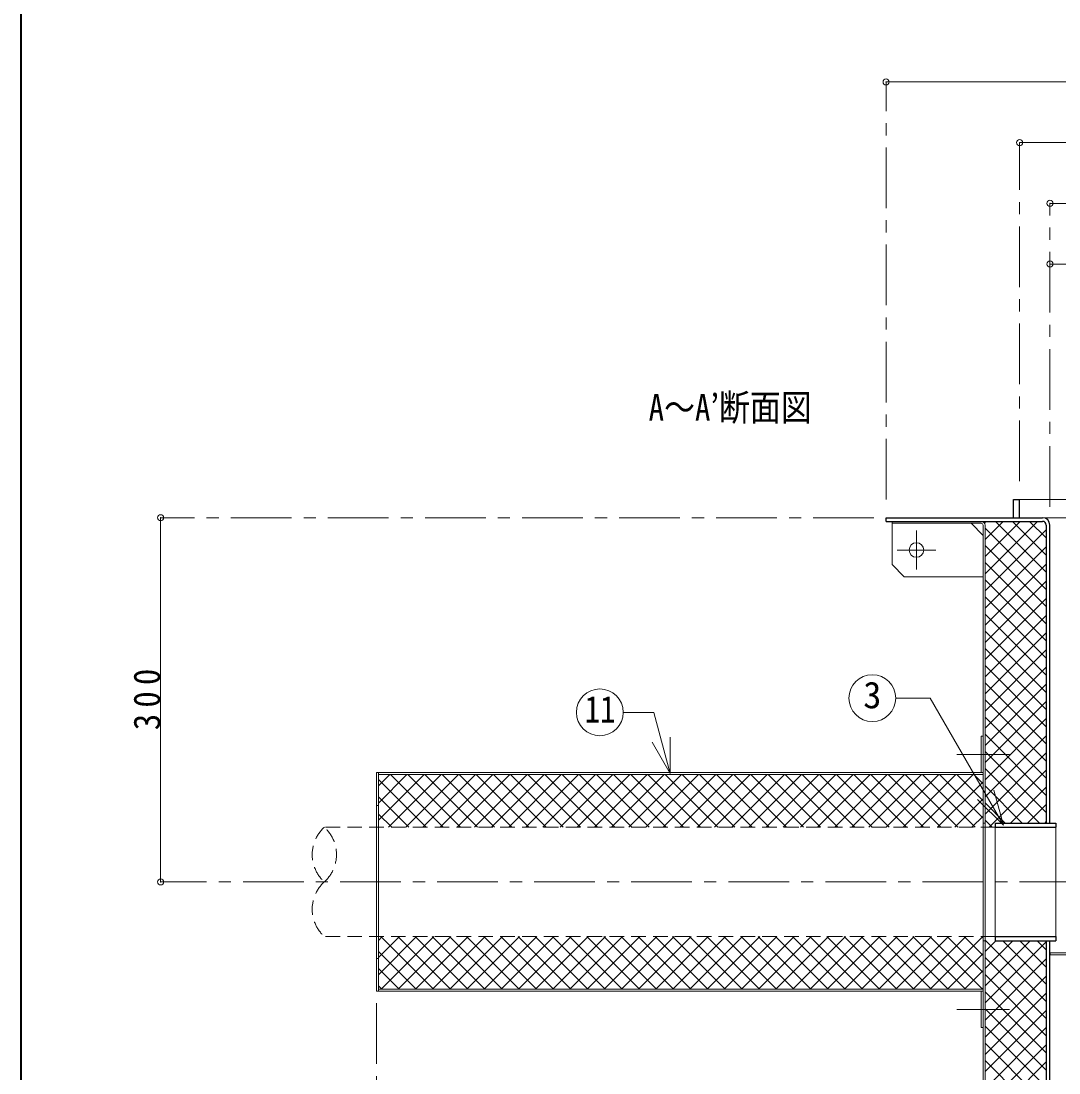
# Model space of a CAD drawing. Units: millimetres at full size, sheet at 1:10; details may follow other scales. Extents: x -2114 to 1936, y -1399 to 1411.
# Drawn here: x -2114 to -1258, y -536 to 331 of the extents above; entities that cross this region are included whole.
import ezdxf
from ezdxf.enums import TextEntityAlignment as Align

# ---------------------------------------------------------------- set-up
doc = ezdxf.new("R2010")
doc.units = ezdxf.units.MM
doc.header["$LTSCALE"] = 10
doc.header["$PDMODE"] = 32
doc.header["$PDSIZE"] = 5
doc.linetypes.add('CHAIN1', pattern=[8, 5, -1, 1, -1])
doc.linetypes.add('DASHED1', pattern=[1.8, 1.2, -0.6])
doc.layers.add('0-0_ﾚｲﾔ1', color=4, linetype='Continuous', lineweight=9)
doc.styles.add('ＭＳ ゴシック', font='')
doc.styles.get('ＭＳ ゴシック').set_extended_font_data('MS Gothic')

msp = doc.modelspace()

# ---------------------------------------------------------------- linework, layer by layer
at = {"layer": '0-0_ﾚｲﾔ1', "color": 1, "lineweight": 40}
msp.add_line((-2113.92, -1398.64), (-2113.92, 1411.36), dxfattribs=at)
at = {"layer": '0-0_ﾚｲﾔ1'}
for p, q in [((-530.92, 280.36), (-1400.92, 280.36)), ((-1290.92, 230.36), (-640.92, 230.36)), ((-665.92, 180.36), (-1265.92, 180.36)), ((-1265.92, 130.36), (-1100.92, 130.36)), ((-1290.92, -63.64), (-640.92, -63.64)), ((-1998.92, -78.64), (-1998.92, -378.64)), ((-1395.92, -83.24), (-1395.92, -117.24)), ((-1330.92, -83.24), (-1320.92, -93.24)), ((-1319.91, -82.98), (-1318.57, -81.64)), ((-1319.32, -124.81), (-1276.14, -81.64)), ((-1319.32, -110.67), (-1290.29, -81.64)), ((-1319.32, -96.53), (-1304.43, -81.64)), ((-1310.86, -81.64), (-1268.92, -123.58)), ((-1296.72, -81.64), (-1268.92, -109.43)), ((-1282.58, -81.64), (-1268.92, -95.29)), ((-1271.92, -78.64), (-659.92, -78.64)), ((-1319.32, -87.32), (-1268.92, -137.72)), ((-1319.32, -138.96), (-1268.92, -88.56)), ((-1319.32, -101.46), (-1268.92, -151.86)), ((-1319.32, -153.1), (-1268.92, -102.7)), ((-1395.92, -117.24), (-1385.92, -127.24)), ((-1319.32, -115.6), (-1268.92, -166)), ((-1319.32, -167.24), (-1268.92, -116.84)), ((-1385.92, -127.24), (-1320.92, -127.24)), ((-1319.32, -129.74), (-1268.92, -180.14)), ((-1319.32, -181.38), (-1268.92, -130.98)), ((-1319.32, -143.89), (-1268.92, -194.29)), ((-1319.32, -195.52), (-1268.92, -145.12)), ((-1319.32, -158.03), (-1268.92, -208.43)), ((-1319.32, -209.67), (-1268.92, -159.27)), ((-1319.32, -172.17), (-1268.92, -222.57)), ((-1319.32, -223.81), (-1268.92, -173.41)), ((-1319.32, -186.31), (-1268.92, -236.71)), ((-1319.32, -237.95), (-1268.92, -187.55)), ((-1319.32, -200.46), (-1268.92, -250.86)), ((-1319.32, -252.09), (-1268.92, -201.69)), ((-1319.32, -214.6), (-1268.92, -265)), ((-1319.32, -266.24), (-1268.92, -215.84)), ((-1319.32, -228.74), (-1268.92, -279.14)), ((-1319.32, -280.38), (-1268.92, -229.98)), ((-1319.32, -242.88), (-1268.92, -293.28)), ((-1319.32, -294.52), (-1268.92, -244.12)), ((-1319.32, -257.02), (-1268.92, -307.42)), ((-1319.32, -308.66), (-1268.92, -258.26)), ((-1319.32, -271.17), (-1268.92, -321.57)), ((-1319.32, -322.8), (-1268.92, -272.4)), ((-1319.32, -285.31), (-1274.49, -330.14)), ((-1819.32, -327.83), (-1781.73, -290.24)), ((-1819.32, -313.69), (-1795.87, -290.24)), ((-1819.32, -299.54), (-1810.01, -290.24)), ((-1819.32, -294.42), (-1780.11, -333.64)), ((-1810.99, -333.64), (-1767.59, -290.24)), ((-1809.37, -290.24), (-1765.97, -333.64)), ((-1796.84, -333.64), (-1753.44, -290.24)), ((-1795.23, -290.24), (-1751.83, -333.64)), ((-1782.7, -333.64), (-1739.3, -290.24)), ((-1781.08, -290.24), (-1737.68, -333.64)), ((-1768.56, -333.64), (-1725.16, -290.24)), ((-1766.94, -290.24), (-1723.54, -333.64)), ((-1754.42, -333.64), (-1711.02, -290.24)), ((-1752.8, -290.24), (-1709.4, -333.64)), ((-1740.28, -333.64), (-1696.88, -290.24)), ((-1738.66, -290.24), (-1695.26, -333.64)), ((-1726.13, -333.64), (-1682.73, -290.24)), ((-1724.52, -290.24), (-1681.12, -333.64)), ((-1711.99, -333.64), (-1668.59, -290.24)), ((-1710.37, -290.24), (-1666.97, -333.64)), ((-1697.85, -333.64), (-1654.45, -290.24)), ((-1696.23, -290.24), (-1652.83, -333.64)), ((-1683.71, -333.64), (-1640.31, -290.24)), ((-1682.09, -290.24), (-1638.69, -333.64)), ((-1669.57, -333.64), (-1626.17, -290.24)), ((-1667.95, -290.24), (-1624.55, -333.64)), ((-1655.42, -333.64), (-1612.02, -290.24)), ((-1653.8, -290.24), (-1610.4, -333.64)), ((-1641.28, -333.64), (-1597.88, -290.24)), ((-1639.66, -290.24), (-1596.26, -333.64)), ((-1627.14, -333.64), (-1583.74, -290.24)), ((-1625.52, -290.24), (-1582.12, -333.64)), ((-1613, -333.64), (-1569.6, -290.24)), ((-1611.38, -290.24), (-1567.98, -333.64)), ((-1598.85, -333.64), (-1555.45, -290.24)), ((-1597.24, -290.24), (-1553.84, -333.64)), ((-1584.71, -333.64), (-1541.31, -290.24)), ((-1583.09, -290.24), (-1539.69, -333.64)), ((-1570.57, -333.64), (-1527.17, -290.24)), ((-1568.95, -290.24), (-1525.55, -333.64)), ((-1556.43, -333.64), (-1513.03, -290.24)), ((-1554.81, -290.24), (-1511.41, -333.64)), ((-1542.29, -333.64), (-1498.89, -290.24)), ((-1540.67, -290.24), (-1497.27, -333.64)), ((-1528.14, -333.64), (-1484.74, -290.24)), ((-1526.53, -290.24), (-1483.13, -333.64)), ((-1514, -333.64), (-1470.6, -290.24)), ((-1512.38, -290.24), (-1468.98, -333.64)), ((-1499.86, -333.64), (-1456.46, -290.24)), ((-1498.24, -290.24), (-1454.84, -333.64)), ((-1485.72, -333.64), (-1442.32, -290.24)), ((-1484.1, -290.24), (-1440.7, -333.64)), ((-1471.58, -333.64), (-1428.18, -290.24)), ((-1469.96, -290.24), (-1426.56, -333.64)), ((-1457.43, -333.64), (-1414.03, -290.24)), ((-1455.81, -290.24), (-1412.41, -333.64)), ((-1443.29, -333.64), (-1399.89, -290.24)), ((-1441.67, -290.24), (-1398.27, -333.64)), ((-1429.15, -333.64), (-1385.75, -290.24)), ((-1427.53, -290.24), (-1384.13, -333.64)), ((-1415.01, -333.64), (-1371.61, -290.24)), ((-1413.39, -290.24), (-1369.99, -333.64)), ((-1400.87, -333.64), (-1357.47, -290.24)), ((-1399.25, -290.24), (-1355.85, -333.64)), ((-1386.72, -333.64), (-1343.32, -290.24)), ((-1385.1, -290.24), (-1341.7, -333.64)), ((-1372.58, -333.64), (-1329.18, -290.24)), ((-1370.96, -290.24), (-1327.56, -333.64)), ((-1356.82, -290.24), (-1320.92, -326.13)), ((-1342.68, -290.24), (-1320.92, -311.99)), ((-1328.54, -290.24), (-1320.92, -297.85)), ((-1316.01, -333.64), (-1268.92, -286.55)), ((-1358.44, -333.64), (-1320.92, -296.12)), ((-1319.32, -299.45), (-1288.64, -330.14)), ((-1298.37, -330.14), (-1268.92, -300.69)), ((-1819.32, -308.57), (-1794.25, -333.64)), ((-1344.3, -333.64), (-1320.92, -310.26)), ((-1820.92, -315.64), (-1820.92, -441.64)), ((-1819.32, -441.64), (-1819.32, -315.64)), ((-1319.32, -313.59), (-1302.78, -330.14)), ((-1284.23, -330.14), (-1268.92, -314.83)), ((-1819.32, -322.71), (-1808.39, -333.64)), ((-1330.15, -333.64), (-1320.92, -324.4)), ((-1319.32, -327.73), (-1313.42, -333.64)), ((-1270.09, -330.14), (-1268.92, -328.97)), ((-1320.92, -427.14), (-1320.92, -330.14)), ((-1319.32, -330.14), (-1319.32, -427.14)), ((-1819.32, -455.11), (-1787.85, -423.64)), ((-1819.32, -440.97), (-1801.99, -423.64)), ((-1819.32, -426.82), (-1816.13, -423.64)), ((-1817.39, -423.64), (-1773.99, -467.04)), ((-1817.11, -467.04), (-1773.71, -423.64)), ((-1803.25, -423.64), (-1759.85, -467.04)), ((-1802.97, -467.04), (-1759.57, -423.64)), ((-1789.11, -423.64), (-1745.71, -467.04)), ((-1788.82, -467.04), (-1745.42, -423.64)), ((-1774.96, -423.64), (-1731.56, -467.04)), ((-1774.68, -467.04), (-1731.28, -423.64)), ((-1760.82, -423.64), (-1717.42, -467.04)), ((-1760.54, -467.04), (-1717.14, -423.64)), ((-1746.68, -423.64), (-1703.28, -467.04)), ((-1746.4, -467.04), (-1703, -423.64)), ((-1732.54, -423.64), (-1689.14, -467.04)), ((-1732.25, -467.04), (-1688.85, -423.64)), ((-1718.39, -423.64), (-1674.99, -467.04)), ((-1718.11, -467.04), (-1674.71, -423.64)), ((-1704.25, -423.64), (-1660.85, -467.04)), ((-1703.97, -467.04), (-1660.57, -423.64)), ((-1690.11, -423.64), (-1646.71, -467.04)), ((-1689.83, -467.04), (-1646.43, -423.64)), ((-1675.97, -423.64), (-1632.57, -467.04)), ((-1675.69, -467.04), (-1632.29, -423.64)), ((-1661.83, -423.64), (-1618.43, -467.04)), ((-1661.54, -467.04), (-1618.14, -423.64)), ((-1647.68, -423.64), (-1604.28, -467.04)), ((-1647.4, -467.04), (-1604, -423.64)), ((-1633.54, -423.64), (-1590.14, -467.04)), ((-1633.26, -467.04), (-1589.86, -423.64)), ((-1619.4, -423.64), (-1576, -467.04)), ((-1619.12, -467.04), (-1575.72, -423.64)), ((-1605.26, -423.64), (-1561.86, -467.04)), ((-1604.98, -467.04), (-1561.58, -423.64)), ((-1591.12, -423.64), (-1547.72, -467.04)), ((-1590.83, -467.04), (-1547.43, -423.64)), ((-1576.97, -423.64), (-1533.57, -467.04)), ((-1576.69, -467.04), (-1533.29, -423.64)), ((-1562.83, -423.64), (-1519.43, -467.04)), ((-1562.55, -467.04), (-1519.15, -423.64)), ((-1548.69, -423.64), (-1505.29, -467.04)), ((-1548.41, -467.04), (-1505.01, -423.64)), ((-1534.55, -423.64), (-1491.15, -467.04)), ((-1534.27, -467.04), (-1490.87, -423.64)), ((-1520.4, -423.64), (-1477, -467.04)), ((-1520.12, -467.04), (-1476.72, -423.64)), ((-1506.26, -423.64), (-1462.86, -467.04)), ((-1505.98, -467.04), (-1462.58, -423.64)), ((-1492.12, -423.64), (-1448.72, -467.04)), ((-1491.84, -467.04), (-1448.44, -423.64)), ((-1477.98, -423.64), (-1434.58, -467.04)), ((-1477.7, -467.04), (-1434.3, -423.64)), ((-1463.84, -423.64), (-1420.44, -467.04)), ((-1463.55, -467.04), (-1420.15, -423.64)), ((-1449.69, -423.64), (-1406.29, -467.04)), ((-1449.41, -467.04), (-1406.01, -423.64)), ((-1435.55, -423.64), (-1392.15, -467.04)), ((-1435.27, -467.04), (-1391.87, -423.64)), ((-1421.41, -423.64), (-1378.01, -467.04)), ((-1421.13, -467.04), (-1377.73, -423.64)), ((-1407.27, -423.64), (-1363.87, -467.04)), ((-1406.99, -467.04), (-1363.59, -423.64)), ((-1393.13, -423.64), (-1349.73, -467.04)), ((-1392.84, -467.04), (-1349.44, -423.64)), ((-1378.98, -423.64), (-1335.58, -467.04)), ((-1378.7, -467.04), (-1335.3, -423.64)), ((-1364.84, -423.64), (-1321.44, -467.04)), ((-1364.56, -467.04), (-1321.16, -423.64)), ((-1350.7, -423.64), (-1320.92, -453.41)), ((-1336.56, -423.64), (-1320.92, -439.27)), ((-1322.41, -423.64), (-1320.92, -425.13)), ((-1319.32, -426.73), (-1268.92, -477.13)), ((-1319.32, -464.23), (-1282.23, -427.14)), ((-1319.32, -450.08), (-1296.38, -427.14)), ((-1319.32, -435.94), (-1310.52, -427.14)), ((-1319.32, -478.37), (-1268.92, -427.97)), ((-1304.77, -427.14), (-1268.92, -462.99)), ((-1290.63, -427.14), (-1268.92, -448.85)), ((-1276.49, -427.14), (-1268.92, -434.7)), ((-1819.32, -435.85), (-1788.13, -467.04)), ((-1350.42, -467.04), (-1320.92, -437.54)), ((-1319.32, -440.87), (-1268.92, -491.27)), ((-1819.32, -449.99), (-1802.27, -467.04)), ((-1319.32, -492.51), (-1268.92, -442.11)), ((-1336.28, -467.04), (-1320.92, -451.68)), ((-1319.32, -455.01), (-1268.92, -505.41)), ((-1319.32, -506.65), (-1268.92, -456.25)), ((-1819.32, -464.13), (-1816.42, -467.04)), ((-1322.13, -467.04), (-1320.92, -465.83)), ((-1319.32, -469.16), (-1268.92, -519.56)), ((-1319.32, -520.79), (-1268.92, -470.39)), ((-1319.32, -483.3), (-1268.92, -533.7)), ((-1319.32, -534.94), (-1268.92, -484.54)), ((-1319.32, -497.44), (-1268.92, -547.84)), ((-1319.32, -549.08), (-1268.92, -498.68)), ((-1319.32, -511.58), (-1268.92, -561.98)), ((-1319.32, -563.22), (-1268.92, -512.82)), ((-1319.32, -525.72), (-1268.92, -576.12)), ((-1319.32, -577.36), (-1268.92, -526.96))]:
    msp.add_line(p, q, dxfattribs=at)
at = {"layer": '0-0_ﾚｲﾔ1', "linetype": 'CHAIN1'}
for p, q in [((-1400.92, -63.64), (-1400.92, 280.36)), ((-1290.92, -48.64), (-1290.92, 230.36)), ((-1265.92, -69.64), (-1265.92, 180.36)), ((-1410.92, -78.64), (-1998.92, -78.64)), ((-1375.92, -121.24), (-1375.92, -89.24)), ((-1359.92, -105.24), (-1391.92, -105.24)), ((-1299.32, -273.64), (-1342.52, -273.64)), ((-1240.92, -378.64), (-1998.92, -378.64)), ((-1820.92, -478.64), (-1820.92, -1048.64)), ((-1299.32, -483.64), (-1342.52, -483.64))]:
    msp.add_line(p, q, dxfattribs=at)
at = {"layer": '0-0_ﾚｲﾔ1', "color": 5, "lineweight": 25}
for p, q in [((-1295.92, -78.64), (-1295.92, -63.64)), ((-1295.92, -63.64), (-1290.92, -63.64)), ((-1290.92, -78.64), (-1290.92, -63.64)), ((-1400.92, -81.64), (-1400.92, -78.64)), ((-1400.92, -78.64), (-1271.92, -78.64)), ((-1400.92, -81.64), (-1271.92, -81.64)), ((-1268.92, -84.64), (-1268.92, -330.14)), ((-1265.92, -330.14), (-1265.92, -84.64)), ((-1310.92, -330.14), (-1260.92, -330.14)), ((-1310.92, -330.14), (-1310.92, -333.64)), ((-1310.92, -333.64), (-1260.92, -333.64)), ((-1260.92, -330.14), (-1260.92, -333.64)), ((-1310.92, -423.64), (-1310.92, -427.14)), ((-1310.92, -423.64), (-1260.92, -423.64)), ((-1260.92, -423.64), (-1260.92, -427.14)), ((-1310.92, -427.14), (-1260.92, -427.14)), ((-1268.92, -427.14), (-1268.92, -831.64)), ((-1265.92, -828.64), (-1265.92, -427.14))]:
    msp.add_line(p, q, dxfattribs=at)
at = {"layer": '0-0_ﾚｲﾔ1', "color": 7, "lineweight": 18}
for p, q in [((-1395.92, -83.24), (-1395.92, -81.64)), ((-1322.52, -83.24), (-1395.92, -83.24)), ((-1320.92, -84.84), (-1320.92, -330.14)), ((-1319.32, -330.14), (-1319.32, -84.84)), ((-1392.94, -227.23), (-1364.69, -227.23)), ((-1304.25, -331.92), (-1364.69, -227.23)), ((-1617.61, -238.96), (-1592.31, -238.96)), ((-1578.78, -289.43), (-1592.31, -238.96)), ((-1578.78, -289.43), (-1578.78, -259.43)), ((-1578.78, -289.43), (-1593.78, -263.44)), ((-1820.92, -288.64), (-1820.92, -315.64)), ((-1320.92, -288.64), (-1820.92, -288.64)), ((-1819.32, -288.64), (-1819.32, -315.64)), ((-1320.92, -290.24), (-1819.32, -290.24)), ((-1304.25, -331.92), (-1312.02, -302.94)), ((-1304.25, -331.92), (-1325.47, -310.7)), ((-1819.32, -315.64), (-1820.92, -315.64)), ((-1319.32, -330.14), (-1320.92, -330.14)), ((-1310.92, -333.64), (-1310.92, -423.64)), ((-1260.92, -423.64), (-1260.92, -333.64)), ((-1319.32, -427.14), (-1320.92, -427.14)), ((-1320.92, -885.44), (-1320.92, -427.14)), ((-1319.32, -883.84), (-1319.32, -427.14)), ((-1819.32, -441.64), (-1820.92, -441.64)), ((-1820.92, -441.64), (-1820.92, -468.64)), ((-1819.32, -441.64), (-1819.32, -468.59)), ((-1265.67, -437.14), (-1265.67, -438.64)), ((-1265.67, -437.14), (-1238.67, -437.14)), ((-1238.67, -438.64), (-1265.67, -438.64)), ((-1320.92, -467.04), (-1819.32, -467.04)), ((-1320.92, -468.64), (-1820.92, -468.64)), ((-1322.52, -468.64), (-1322.52, -498.64)), ((-1320.92, -498.64), (-1322.52, -498.64))]:
    msp.add_line(p, q, dxfattribs=at)
at = {"layer": '0-0_ﾚｲﾔ1', "linetype": 'DASHED1'}
for p, q in [((-1310.92, -333.64), (-1863.92, -333.64)), ((-1310.92, -423.64), (-1863.92, -423.64))]:
    msp.add_line(p, q, dxfattribs=at)
at = {"layer": '0-0_ﾚｲﾔ1', "color": 7, "lineweight": 18}
msp.add_lwpolyline([(-1320.92, -258.64), (-1322.52, -258.64), (-1322.52, -288.64)], dxfattribs=at)
at = {"layer": '0-0_ﾚｲﾔ1'}
msp.add_circle((-1375.92, -105.24), 6, dxfattribs=at)
at = {"layer": '0-0_ﾚｲﾔ1', "color": 7, "lineweight": 18}
for centre in [(-1412.22, -227.23), (-1636.89, -238.96)]:
    msp.add_circle(centre, 19.29, dxfattribs=at)
for radius in [3.2, 1.6]:
    msp.add_arc((-1322.52, -84.84), radius, 0, 90, dxfattribs=at)
at = {"layer": '0-0_ﾚｲﾔ1', "color": 5, "lineweight": 25}
for radius in [6, 3]:
    msp.add_arc((-1271.92, -84.64), radius, 0, 90, dxfattribs=at)
at = {"layer": '0-0_ﾚｲﾔ1', "linetype": 'DASHED1'}
for centre, start, end in [((-1843.61, -356.14), 132.07502, 227.92498), ((-1884.23, -356.14), 312.07502, 47.92498), ((-1843.61, -401.14), 132.07502, 227.92498)]:
    msp.add_arc(centre, 30.31, start, end, dxfattribs=at)
at = {"layer": '0-0_ﾚｲﾔ1'}
for p in [(-1400.92, 280.36), (-1290.92, 230.36), (-1265.92, 180.36), (-1265.92, 130.36), (-1998.92, -78.64), (-1998.92, -378.64)]:
    msp.add_point(p, dxfattribs=at)

# ---------------------------------------------------------------- texts
at = {"layer": '0-0_ﾚｲﾔ1', "color": 7, "style": 'ＭＳ ゴシック', "width": 0.85}
for s, p in [('A～A’断面図', (-1596.64, -5.35)), ('11', (-1649.39, -253.96))]:
    msp.add_text(s, height=21.99, dxfattribs=at).set_placement(p, align=Align.BOTTOM_LEFT)
at = {"layer": '0-0_ﾚｲﾔ1', "color": 7, "style": 'ＭＳ ゴシック'}
msp.add_text('3', height=21.99, dxfattribs=at).set_placement((-1419.72, -242.23), align=Align.BOTTOM_LEFT)
at = {"layer": '0-0_ﾚｲﾔ1', "color": 7, "insert": (-1998.92, -253.64), "char_height": 21.99, "attachment_point": 7, "rotation": 90, "style": 'ＭＳ ゴシック'}
msp.add_mtext('\\T1.38;\\W0.9;300', dxfattribs=at)

doc.saveas('drawing.dxf')
